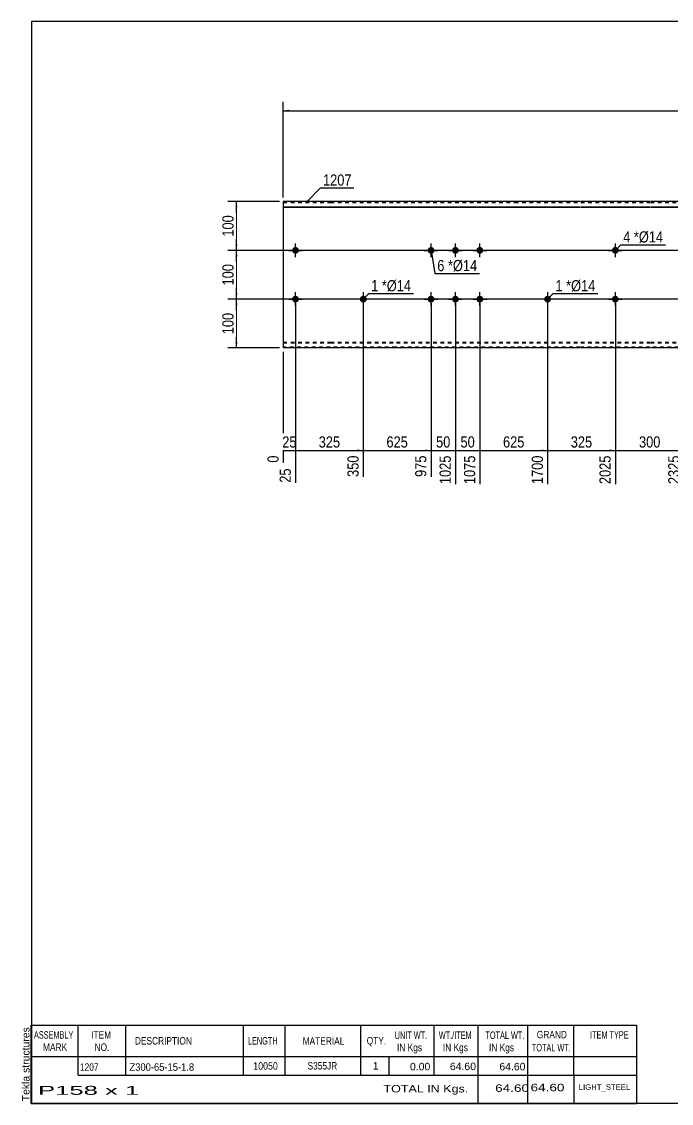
# Model space of a CAD drawing. Header units: millimetres. Extents: x -67 to 336, y -212 to 65.
# Drawn here: x -67 to 99.3, y -212.2 to 64.8 of the extents above; entities that cross this region are included whole.
import ezdxf

# ---------------------------------------------------------------- set-up
doc = ezdxf.new("R2010")
doc.units = ezdxf.units.MM
doc.linetypes.add('DXK_LINE_DOT1', pattern=[1.8814, 0.9407, -0.9407])
doc.styles.add('Arial', font='ARIAL.TTF', dxfattribs={"height": 0.2})
doc.styles.add('Arial Narrow', font='ARIALN.TTF', dxfattribs={"height": 0.2})

# ---------------------------------------------------------------- blocks, each defined once
blk = doc.blocks.new('Unknown-628700736-1200')
at = {"color": 5, "linetype": 'Continuous'}
for p, q in [((335.51, 64.82), (-64.49, 64.82)), ((-64.49, 64.82), (-64.49, -212.18)), ((335.51, -212.18), (335.51, 64.82)), ((-64.49, -212.18), (335.51, -212.18))]:
    blk.add_line(p, q, dxfattribs=at)
at = {"color": 174, "linetype": 'Continuous', "style": 'Arial'}
blk.add_text('Tekla structures', height=1.9102, rotation=90, dxfattribs=at).set_placement((-64.99, -211.68))
blk = doc.blocks.new('Bolt-628700736-1261 - 1220')
at = {"linetype": 'Continuous'}
blk.add_hatch(color=3, dxfattribs=at).paths.add_polyline_path([(68.54, -6.25, -1), (66.79, -6.25, -1)])
at = {"color": 3, "linetype": 'Continuous'}
for p, q in [((67.66, -4.5), (67.66, -8)), ((69.41, -6.25), (65.91, -6.25))]:
    blk.add_line(p, q, dxfattribs=at)
blk = doc.blocks.new('Bolt-628700736-1266 - 1220')
at = {"linetype": 'Continuous'}
blk.add_hatch(color=3, dxfattribs=at).paths.add_polyline_path([(21.35, -6.25, -1), (19.6, -6.25, -1)])
at = {"color": 3, "linetype": 'Continuous'}
for p, q in [((20.47, -4.5), (20.47, -8)), ((22.22, -6.25), (18.72, -6.25))]:
    blk.add_line(p, q, dxfattribs=at)
blk = doc.blocks.new('Part-628700736-1363 - 1220')
at = {"color": 2, "linetype": 'Continuous'}
for p, q in [((12, 18.75), (0, 18.75)), ((0, 18.75), (0, -18.75)), ((0, 17.42), (12, 17.42)), ((0, 17.27), (12, 17.27)), ((28.85, 18.75), (12.1, 18.75)), ((12.1, 17.42), (28.85, 17.42)), ((12.1, 17.27), (28.85, 17.27)), ((59.19, 18.75), (28.95, 18.75)), ((28.95, 17.42), (59.19, 17.42)), ((28.95, 17.27), (59.19, 17.27)), ((76.04, 18.75), (59.29, 18.75)), ((59.29, 17.42), (76.04, 17.42)), ((59.29, 17.27), (76.04, 17.27)), ((93.88, 18.75), (76.14, 18.75)), ((76.14, 17.42), (93.88, 17.42)), ((76.14, 17.27), (93.88, 17.27)), ((123.73, 18.75), (93.98, 18.75)), ((93.98, 17.42), (123.73, 17.42)), ((93.98, 17.27), (123.73, 17.27)), ((153.58, 18.75), (123.83, 18.75)), ((123.83, 17.42), (153.58, 17.42)), ((123.83, 17.27), (153.58, 17.27)), ((170.43, 18.75), (153.68, 18.75)), ((153.68, 17.42), (170.43, 17.42)), ((153.68, 17.27), (170.43, 17.27)), ((200.28, 18.75), (170.53, 18.75)), ((170.53, 17.42), (200.28, 17.42)), ((170.53, 17.27), (200.28, 17.27)), ((230.13, 18.75), (200.38, 18.75)), ((200.38, 17.42), (230.13, 17.42)), ((200.38, 17.27), (230.13, 17.27)), ((259.98, 18.75), (230.23, 18.75)), ((230.23, 17.42), (259.98, 17.42)), ((230.23, 17.27), (259.98, 17.27)), ((277.82, 18.75), (260.08, 18.75)), ((260.08, 17.42), (277.82, 17.42)), ((260.08, 17.27), (277.82, 17.27)), ((308.17, 18.75), (277.92, 18.75)), ((277.92, 17.42), (308.17, 17.42)), ((277.92, 17.27), (308.17, 17.27)), ((320.26, 18.75), (308.27, 18.75)), ((308.27, 17.42), (320.26, 17.42)), ((308.27, 17.27), (320.26, 17.27)), ((320.26, -18.75), (320.26, 18.75)), ((12, -18.75), (0, -18.75)), ((28.85, -18.75), (12.1, -18.75)), ((59.19, -18.75), (28.95, -18.75)), ((76.04, -18.75), (59.29, -18.75)), ((93.88, -18.75), (76.14, -18.75)), ((123.73, -18.75), (93.98, -18.75)), ((153.58, -18.75), (123.83, -18.75)), ((170.43, -18.75), (153.68, -18.75)), ((200.28, -18.75), (170.53, -18.75)), ((230.13, -18.75), (200.38, -18.75)), ((259.98, -18.75), (230.23, -18.75)), ((277.82, -18.75), (260.08, -18.75)), ((308.17, -18.75), (277.92, -18.75)), ((320.26, -18.75), (308.27, -18.75))]:
    blk.add_line(p, q, dxfattribs=at)
at = {"color": 7, "linetype": 'DXK_LINE_DOT1'}
for p, q in [((0, 18.53), (12, 18.53)), ((12.1, 18.53), (28.85, 18.53)), ((28.95, 18.53), (59.19, 18.53)), ((59.29, 18.53), (76.04, 18.53)), ((76.14, 18.53), (93.88, 18.53)), ((93.98, 18.53), (123.73, 18.53)), ((123.83, 18.53), (153.58, 18.53)), ((153.68, 18.53), (170.43, 18.53)), ((170.53, 18.53), (200.28, 18.53)), ((200.38, 18.53), (230.13, 18.53)), ((230.23, 18.53), (259.98, 18.53)), ((260.08, 18.53), (277.82, 18.53)), ((277.92, 18.53), (308.17, 18.53)), ((308.27, 18.53), (320.26, 18.53)), ((0, -17.27), (12, -17.27)), ((0, -17.42), (12, -17.42)), ((12, -18.53), (0, -18.53)), ((12.1, -17.27), (28.85, -17.27)), ((12.1, -17.42), (28.85, -17.42)), ((28.85, -18.53), (12.1, -18.53)), ((28.95, -17.27), (59.19, -17.27)), ((28.95, -17.42), (59.19, -17.42)), ((59.19, -18.53), (28.95, -18.53)), ((59.29, -17.27), (76.04, -17.27)), ((59.29, -17.42), (76.04, -17.42)), ((76.04, -18.53), (59.29, -18.53)), ((76.14, -17.27), (93.88, -17.27)), ((76.14, -17.42), (93.88, -17.42)), ((93.88, -18.53), (76.14, -18.53)), ((93.98, -17.27), (123.73, -17.27)), ((93.98, -17.42), (123.73, -17.42)), ((123.73, -18.53), (93.98, -18.53)), ((123.83, -17.27), (153.58, -17.27)), ((123.83, -17.42), (153.58, -17.42)), ((153.58, -18.53), (123.83, -18.53)), ((153.68, -17.27), (170.43, -17.27)), ((153.68, -17.42), (170.43, -17.42)), ((170.43, -18.53), (153.68, -18.53)), ((170.53, -17.27), (200.28, -17.27)), ((170.53, -17.42), (200.28, -17.42)), ((200.28, -18.53), (170.53, -18.53)), ((200.38, -17.27), (230.13, -17.27)), ((200.38, -17.42), (230.13, -17.42)), ((230.13, -18.53), (200.38, -18.53)), ((230.23, -17.27), (259.98, -17.27)), ((230.23, -17.42), (259.98, -17.42)), ((259.98, -18.53), (230.23, -18.53)), ((260.08, -17.27), (277.82, -17.27)), ((260.08, -17.42), (277.82, -17.42)), ((277.82, -18.53), (260.08, -18.53)), ((277.92, -17.27), (308.17, -17.27)), ((277.92, -17.42), (308.17, -17.42)), ((308.17, -18.53), (277.92, -18.53)), ((308.27, -17.27), (320.26, -17.27)), ((308.27, -17.42), (320.26, -17.42)), ((320.26, -18.53), (308.27, -18.53))]:
    blk.add_line(p, q, dxfattribs=at)
blk = doc.blocks.new('Bolt-628700736-1299 - 1220')
at = {"linetype": 'Continuous'}
for points in [[(2.25, -6.25, -1), (4, -6.25, -1)], [(84.13, -6.25, -1), (85.88, -6.25, -1)]]:
    blk.add_hatch(color=3, dxfattribs=at).paths.add_polyline_path(points)
at = {"color": 3, "linetype": 'Continuous'}
for p, q in [((3.12, -8), (3.12, -4.5)), ((85.01, -8), (85.01, -4.5)), ((1.38, -6.25), (4.88, -6.25)), ((83.26, -6.25), (86.76, -6.25))]:
    blk.add_line(p, q, dxfattribs=at)
blk = doc.blocks.new('Bolt-628700736-1327 - 1220')
at = {"linetype": 'Continuous'}
for points in [[(36.94, 6.25, -1), (38.69, 6.25, -1)], [(43.19, 6.25, -1), (44.94, 6.25, -1)], [(49.44, 6.25, -1), (51.19, 6.25, -1)], [(36.94, -6.25, -1), (38.69, -6.25, -1)], [(43.19, -6.25, -1), (44.94, -6.25, -1)], [(49.44, -6.25, -1), (51.19, -6.25, -1)]]:
    blk.add_hatch(color=3, dxfattribs=at).paths.add_polyline_path(points)
at = {"color": 3, "linetype": 'Continuous'}
for p, q in [((36.07, 6.25), (39.57, 6.25)), ((37.82, 4.5), (37.82, 8)), ((42.32, 6.25), (45.82, 6.25)), ((44.07, 4.5), (44.07, 8)), ((48.57, 6.25), (52.07, 6.25)), ((50.32, 4.5), (50.32, 8)), ((37.82, -8), (37.82, -4.5)), ((44.07, -8), (44.07, -4.5)), ((50.32, -8), (50.32, -4.5)), ((36.07, -6.25), (39.57, -6.25)), ((42.32, -6.25), (45.82, -6.25)), ((48.57, -6.25), (52.07, -6.25))]:
    blk.add_line(p, q, dxfattribs=at)
blk = doc.blocks.new('Bolt-628700736-1332 - 1220')
at = {"linetype": 'Continuous'}
for points in [[(2.25, 6.25, -1), (4, 6.25, -1)], [(84.13, 6.25, -1), (85.88, 6.25, -1)]]:
    blk.add_hatch(color=3, dxfattribs=at).paths.add_polyline_path(points)
at = {"color": 3, "linetype": 'Continuous'}
for p, q in [((1.38, 6.25), (4.88, 6.25)), ((3.12, 4.5), (3.12, 8)), ((83.26, 6.25), (86.76, 6.25)), ((85.01, 4.5), (85.01, 8))]:
    blk.add_line(p, q, dxfattribs=at)
blk = doc.blocks.new('StraightDimension-628700736-2268 - 1220')
at = {"linetype": 'Continuous'}
blk.add_hatch(color=7, dxfattribs=at).paths.add_polyline_path([(42.57, -44.75), (44.07, -45), (42.57, -45.25)])
at = {"color": 7, "linetype": 'Continuous'}
for p, q in [((37.82, -7.25), (37.82, -51.78)), ((44.07, -7.25), (44.07, -53.61)), ((37.82, -45), (44.07, -45))]:
    blk.add_line(p, q, dxfattribs=at)
at = {"color": 0}
blk.add_wipeout([(43.37, -44.85), (43.37, -40.65), (38.51, -40.65), (38.51, -44.85)], dxfattribs=at)
at = {"color": 3, "style": 'Arial Narrow'}
blk.add_text('50', height=2.863, dxfattribs=at).set_placement((39.11, -44.25))
at = {"color": 0, "linetype": 'Continuous'}
blk.add_wipeout([(43.47, -45.7), (39.27, -45.7), (39.27, -54.21), (43.47, -54.21)], dxfattribs=at)
at = {"color": 3, "linetype": 'Continuous', "style": 'Arial Narrow'}
blk.add_text('1025', height=2.863, rotation=90.0002, dxfattribs=at).set_placement((42.87, -53.61))
blk = doc.blocks.new('StraightDimension-628700736-1396 - 1220')
at = {"linetype": 'Continuous'}
for points in [[(-12.25, -7.75), (-12, -6.25), (-11.75, -7.75)], [(-11.75, -17.25), (-12, -18.75), (-12.25, -17.25)]]:
    blk.add_hatch(color=7, dxfattribs=at).paths.add_polyline_path(points)
at = {"color": 7, "linetype": 'Continuous'}
for p, q in [((267.95, -6.25), (-14.25, -6.25)), ((-12, -18.75), (-12, -6.25)), ((-1, -18.75), (-14.25, -18.75))]:
    blk.add_line(p, q, dxfattribs=at)
at = {"color": 0}
blk.add_wipeout([(-12.15, -9.16), (-16.35, -9.16), (-16.35, -15.84), (-12.15, -15.84)], dxfattribs=at)
at = {"color": 3, "style": 'Arial Narrow'}
blk.add_text('100', height=2.863, rotation=90.0002, dxfattribs=at).set_placement((-12.75, -15.24))
blk = doc.blocks.new('StraightDimension-628700736-2266 - 1220')
at = {"linetype": 'Continuous'}
blk.add_hatch(color=7, dxfattribs=at).paths.add_polyline_path([(66.16, -44.75), (67.66, -45), (66.16, -45.25)])
at = {"color": 7, "linetype": 'Continuous'}
for p, q in [((50.32, -7.25), (50.32, -53.61)), ((67.66, -7.25), (67.66, -53.61)), ((50.32, -45), (67.66, -45))]:
    blk.add_line(p, q, dxfattribs=at)
at = {"color": 0}
blk.add_wipeout([(62.33, -44.85), (62.33, -40.65), (55.65, -40.65), (55.65, -44.85)], dxfattribs=at)
at = {"color": 3, "style": 'Arial Narrow'}
blk.add_text('625', height=2.863, dxfattribs=at).set_placement((56.25, -44.25))
at = {"color": 0, "linetype": 'Continuous'}
blk.add_wipeout([(67.06, -45.7), (62.86, -45.7), (62.86, -54.21), (67.06, -54.21)], dxfattribs=at)
at = {"color": 3, "linetype": 'Continuous', "style": 'Arial Narrow'}
blk.add_text('1700', height=2.863, rotation=90.0002, dxfattribs=at).set_placement((66.46, -53.61))
blk = doc.blocks.new('StraightDimension-628700736-1412 - 1220')
at = {"linetype": 'Continuous'}
for points in [[(-12.25, 4.75), (-12, 6.25), (-11.75, 4.75)], [(-11.75, -4.75), (-12, -6.25), (-12.25, -4.75)]]:
    blk.add_hatch(color=7, dxfattribs=at).paths.add_polyline_path(points)
at = {"color": 7, "linetype": 'Continuous'}
for p, q in [((267.95, 6.25), (-14.25, 6.25)), ((-12, -6.25), (-12, 6.25)), ((267.95, -6.25), (-14.25, -6.25))]:
    blk.add_line(p, q, dxfattribs=at)
at = {"color": 0}
blk.add_wipeout([(-12.15, 3.34), (-16.35, 3.34), (-16.35, -3.34), (-12.15, -3.34)], dxfattribs=at)
at = {"color": 3, "style": 'Arial Narrow'}
blk.add_text('100', height=2.863, rotation=90.0002, dxfattribs=at).set_placement((-12.75, -2.74))
blk = doc.blocks.new('StraightDimension-628700736-2264 - 1220')
at = {"linetype": 'Continuous'}
blk.add_hatch(color=7, dxfattribs=at).paths.add_polyline_path([(101.11, -44.75), (102.61, -45), (101.11, -45.25)])
at = {"color": 7, "linetype": 'Continuous'}
for p, q in [((85.01, -7.25), (85.01, -53.61)), ((102.61, -7.25), (102.61, -53.61)), ((85.01, -45), (102.61, -45))]:
    blk.add_line(p, q, dxfattribs=at)
at = {"color": 0}
blk.add_wipeout([(97.15, -44.85), (97.15, -40.65), (90.47, -40.65), (90.47, -44.85)], dxfattribs=at)
at = {"color": 3, "style": 'Arial Narrow'}
blk.add_text('300', height=2.863, dxfattribs=at).set_placement((91.07, -44.25))
at = {"color": 0, "linetype": 'Continuous'}
blk.add_wipeout([(102.01, -45.7), (97.81, -45.7), (97.81, -54.21), (102.01, -54.21)], dxfattribs=at)
at = {"color": 3, "linetype": 'Continuous', "style": 'Arial Narrow'}
blk.add_text('2325', height=2.863, rotation=90.0002, dxfattribs=at).set_placement((101.41, -53.61))
blk = doc.blocks.new('StraightDimension-628700736-1380 - 1220')
at = {"linetype": 'Continuous'}
for points in [[(1.5, 41.75), (0, 42), (1.5, 42.25)], [(318.76, 42.25), (320.26, 42), (318.76, 41.75)]]:
    blk.add_hatch(color=7, dxfattribs=at).paths.add_polyline_path(points)
at = {"color": 7, "linetype": 'Continuous'}
for p, q in [((0, 19.75), (0, 44.25)), ((0, 42), (320.26, 42)), ((320.26, 19.75), (320.26, 44.25))]:
    blk.add_line(p, q, dxfattribs=at)
at = {"color": 0}
blk.add_wipeout([(165.3, 42.15), (165.3, 46.35), (154.96, 46.35), (154.96, 42.15)], dxfattribs=at)
at = {"color": 3, "style": 'Arial Narrow'}
blk.add_text('10050', height=2.863, dxfattribs=at).set_placement((155.56, 42.75))
blk = doc.blocks.new('StraightDimension-628700736-2271 - 1220')
at = {"linetype": 'Continuous'}
blk.add_hatch(color=7, dxfattribs=at).paths.add_polyline_path([(1.62, -44.75), (3.12, -45), (1.62, -45.25)])
at = {"color": 7, "linetype": 'Continuous'}
for p, q in [((3.12, -7.25), (3.12, -53.26)), ((0, -19.75), (0, -48.13)), ((0, -45), (3.12, -45))]:
    blk.add_line(p, q, dxfattribs=at)
at = {"color": 0}
blk.add_wipeout([(3.99, -44.85), (3.99, -40.65), (-0.87, -40.65), (-0.87, -44.85)], dxfattribs=at)
at = {"color": 0, "linetype": 'Continuous'}
blk.add_wipeout([(2.52, -49), (-1.68, -49), (-1.68, -53.86), (2.52, -53.86)], dxfattribs=at)
at = {"color": 3, "style": 'Arial Narrow'}
blk.add_text('25', height=2.863, dxfattribs=at).set_placement((-0.27, -44.25))
at = {"color": 0, "linetype": 'Continuous'}
blk.add_wipeout([(-0.6, -45.7), (-4.8, -45.7), (-4.8, -48.73), (-0.6, -48.73)], dxfattribs=at)
at = {"color": 3, "linetype": 'Continuous', "style": 'Arial Narrow'}
for s, height, p in [('0', 2.86, (-1.2, -48.13)), ('25', 2.863, (1.92, -53.26))]:
    blk.add_text(s, height=height, rotation=90.0002, dxfattribs=at).set_placement(p)
blk = doc.blocks.new('StraightDimension-628700736-1428 - 1220')
at = {"linetype": 'Continuous'}
for points in [[(-12.25, 17.25), (-12, 18.75), (-11.75, 17.25)], [(-11.75, 7.75), (-12, 6.25), (-12.25, 7.75)]]:
    blk.add_hatch(color=7, dxfattribs=at).paths.add_polyline_path(points)
at = {"color": 7, "linetype": 'Continuous'}
for p, q in [((-1, 18.75), (-14.25, 18.75)), ((-12, 6.25), (-12, 18.75)), ((267.95, 6.25), (-14.25, 6.25))]:
    blk.add_line(p, q, dxfattribs=at)
at = {"color": 0}
blk.add_wipeout([(-12.15, 15.84), (-16.35, 15.84), (-16.35, 9.16), (-12.15, 9.16)], dxfattribs=at)
at = {"color": 3, "style": 'Arial Narrow'}
blk.add_text('100', height=2.863, rotation=90.0002, dxfattribs=at).set_placement((-12.75, 9.76))
blk = doc.blocks.new('StraightDimension-628700736-2265 - 1220')
at = {"linetype": 'Continuous'}
blk.add_hatch(color=7, dxfattribs=at).paths.add_polyline_path([(83.51, -44.75), (85.01, -45), (83.51, -45.25)])
at = {"color": 7, "linetype": 'Continuous'}
for p, q in [((67.66, -7.25), (67.66, -53.61)), ((85.01, -7.25), (85.01, -53.61)), ((67.66, -45), (85.01, -45))]:
    blk.add_line(p, q, dxfattribs=at)
at = {"color": 0}
blk.add_wipeout([(79.68, -44.85), (79.68, -40.65), (72.99, -40.65), (72.99, -44.85)], dxfattribs=at)
at = {"color": 3, "style": 'Arial Narrow'}
blk.add_text('325', height=2.863, dxfattribs=at).set_placement((73.59, -44.25))
at = {"color": 0, "linetype": 'Continuous'}
blk.add_wipeout([(84.41, -45.7), (80.21, -45.7), (80.21, -54.21), (84.41, -54.21)], dxfattribs=at)
at = {"color": 3, "linetype": 'Continuous', "style": 'Arial Narrow'}
blk.add_text('2025', height=2.863, rotation=90.0002, dxfattribs=at).set_placement((83.81, -53.61))
blk = doc.blocks.new('StraightDimension-628700736-2267 - 1220')
at = {"linetype": 'Continuous'}
blk.add_hatch(color=7, dxfattribs=at).paths.add_polyline_path([(48.82, -44.75), (50.32, -45), (48.82, -45.25)])
at = {"color": 7, "linetype": 'Continuous'}
for p, q in [((44.07, -7.25), (44.07, -53.61)), ((50.32, -7.25), (50.32, -53.61)), ((44.07, -45), (50.32, -45))]:
    blk.add_line(p, q, dxfattribs=at)
at = {"color": 0}
blk.add_wipeout([(49.62, -44.85), (49.62, -40.65), (44.76, -40.65), (44.76, -44.85)], dxfattribs=at)
at = {"color": 3, "style": 'Arial Narrow'}
blk.add_text('50', height=2.863, dxfattribs=at).set_placement((45.36, -44.25))
at = {"color": 0, "linetype": 'Continuous'}
blk.add_wipeout([(49.72, -45.7), (45.52, -45.7), (45.52, -54.21), (49.72, -54.21)], dxfattribs=at)
at = {"color": 3, "linetype": 'Continuous', "style": 'Arial Narrow'}
blk.add_text('1075', height=2.863, rotation=90.0002, dxfattribs=at).set_placement((49.12, -53.61))
blk = doc.blocks.new('StraightDimension-628700736-2269 - 1220')
at = {"linetype": 'Continuous'}
blk.add_hatch(color=7, dxfattribs=at).paths.add_polyline_path([(36.32, -44.75), (37.82, -45), (36.32, -45.25)])
at = {"color": 7, "linetype": 'Continuous'}
for p, q in [((20.47, -7.25), (20.47, -51.78)), ((37.82, -7.25), (37.82, -51.78)), ((20.47, -45), (37.82, -45))]:
    blk.add_line(p, q, dxfattribs=at)
at = {"color": 0}
blk.add_wipeout([(32.49, -44.85), (32.49, -40.65), (25.8, -40.65), (25.8, -44.85)], dxfattribs=at)
at = {"color": 3, "style": 'Arial Narrow'}
blk.add_text('625', height=2.863, dxfattribs=at).set_placement((26.4, -44.25))
at = {"color": 0, "linetype": 'Continuous'}
blk.add_wipeout([(37.22, -45.7), (33.02, -45.7), (33.02, -52.38), (37.22, -52.38)], dxfattribs=at)
at = {"color": 3, "linetype": 'Continuous', "style": 'Arial Narrow'}
blk.add_text('975', height=2.863, rotation=90.0002, dxfattribs=at).set_placement((36.62, -51.78))
blk = doc.blocks.new('StraightDimension-628700736-2270 - 1220')
at = {"linetype": 'Continuous'}
blk.add_hatch(color=7, dxfattribs=at).paths.add_polyline_path([(18.97, -44.75), (20.47, -45), (18.97, -45.25)])
at = {"color": 7, "linetype": 'Continuous'}
for p, q in [((3.12, -7.25), (3.12, -53.26)), ((20.47, -7.25), (20.47, -51.78)), ((3.12, -45), (20.47, -45))]:
    blk.add_line(p, q, dxfattribs=at)
at = {"color": 0}
blk.add_wipeout([(15.14, -44.85), (15.14, -40.65), (8.46, -40.65), (8.46, -44.85)], dxfattribs=at)
at = {"color": 3, "style": 'Arial Narrow'}
blk.add_text('325', height=2.863, dxfattribs=at).set_placement((9.06, -44.25))
at = {"color": 0, "linetype": 'Continuous'}
blk.add_wipeout([(19.87, -45.7), (15.67, -45.7), (15.67, -52.38), (19.87, -52.38)], dxfattribs=at)
at = {"color": 3, "linetype": 'Continuous', "style": 'Arial Narrow'}
blk.add_text('350', height=2.863, rotation=90.0002, dxfattribs=at).set_placement((19.27, -51.78))
blk = doc.blocks.new('CBS_BOM-628700736-2550')
at = {"color": 7, "linetype": 'Continuous'}
for p, q in [((-64.52, -200.21), (-64.52, -192.21)), ((-64.52, -192.21), (90.4, -192.21)), ((-52.52, -200.21), (-52.52, -192.21)), ((-40.33, -200.21), (-40.33, -192.21)), ((-10.16, -200.21), (-10.16, -192.21)), ((0.51, -200.21), (0.51, -192.21)), ((19.83, -200.21), (19.83, -192.21)), ((38.63, -200.21), (38.63, -192.21)), ((49.85, -200.21), (49.85, -192.21)), ((62.63, -200.21), (62.63, -192.21)), ((74.38, -200.21), (74.38, -192.21)), ((90.4, -192.22), (90.4, -200.2)), ((-64.52, -200.21), (90.4, -200.21)), ((-64.52, -205.01), (-64.52, -200.21)), ((-52.52, -205.01), (-52.52, -200.21)), ((-40.33, -205.01), (-40.33, -200.21)), ((-10.16, -205.01), (-10.16, -200.21)), ((0.51, -205.01), (0.51, -200.21)), ((19.83, -205.01), (19.83, -200.21)), ((27.1, -205.01), (27.1, -200.21)), ((38.63, -205.01), (38.63, -200.21)), ((49.85, -205.01), (49.85, -200.21)), ((62.63, -205.01), (62.63, -200.21)), ((74.4, -205.01), (74.4, -200.21)), ((90.4, -200.21), (90.4, -205.01)), ((-64.52, -212.21), (-64.52, -205.03)), ((-52.52, -205.01), (90.4, -205.01)), ((49.85, -212.21), (49.85, -205.03)), ((62.63, -212.21), (62.63, -205.03)), ((74.44, -212.21), (74.44, -205.03)), ((90.4, -205.01), (90.4, -212.21)), ((-64.52, -212.21), (90.4, -212.21))]:
    blk.add_line(p, q, dxfattribs=at)
at = {"color": 3, "linetype": 'Continuous', "style": 'Arial'}
for s, height, width, p in [('ASSEMBLY', 1.91, 0.7, (-63.84, -195.63)), ('ITEM', 1.91, 0.8, (-49.19, -195.63)), ('UNIT WT.', 1.91, 0.7, (28.52, -195.71)), ('WT./ITEM', 1.91, 0.7, (39.81, -195.71)), ('TOTAL WT.', 1.91, 0.7, (51.75, -195.71)), ('GRAND', 1.91, 0.8, (64.9, -195.55)), ('ITEM TYPE', 1.91, 0.7, (78.54, -195.63)), ('DESCRIPTION', 1.9102, 0.8, (-38, -197.14)), ('LENGTH', 1.91, 0.7, (-9.06, -197.14)), ('MATERIAL', 1.91, 0.8, (4.96, -197.19)), ('QTY.', 1.91, 0.8, (21.35, -197.11)), ('MARK', 1.91, 0.8, (-61.52, -198.77)), ('NO.', 1.91, 0.8, (-48.33, -198.77)), ('IN Kgs', 1.91, 0.8, (29.1, -198.85)), ('IN Kgs', 1.91, 0.8, (40.85, -198.85)), ('IN Kgs', 1.91, 0.8, (52.65, -198.85)), ('TOTAL WT.', 1.91, 0.7, (63.64, -198.89))]:
    blk.add_text(s, height=height, dxfattribs=dict(at, width=width)).set_placement(p)
at = {"color": 7, "linetype": 'Continuous', "style": 'Arial'}
for s, height, width, p in [('1207', 1.91, 0.8, (-52.06, -203.86)), ('Z300-65-15-1.8', 1.9102, 0.9, (-39.39, -203.86)), ('10050', 1.91, 0.85, (-7.71, -203.58)), ('S355JR', 1.91, 0.8, (6.2, -203.54))]:
    blk.add_text(s, height=height, dxfattribs=dict(at, width=width)).set_placement(p)
for s, p in [('1', (22.92, -203.54)), ('0.00', (32.43, -203.74)), ('64.60', (42.65, -203.7)), ('64.60', (55.32, -203.74))]:
    blk.add_text(s, height=1.91, dxfattribs=at).set_placement(p)
at = {"color": 6, "linetype": 'Continuous', "style": 'Arial'}
for s, height, width, p in [('P158 x 1', 2.292, 2.05, (-62.8, -210.02)), ('TOTAL IN Kgs.', 1.9102, 1.2, (25.64, -209.41)), ('64.60', 1.91, 1.3, (54.23, -209.26)), ('64.60', 1.91, 1.3, (63.3, -209.1))]:
    blk.add_text(s, height=height, dxfattribs=dict(at, width=width)).set_placement(p)
blk.add_text('LIGHT_STEEL', height=1.4135, dxfattribs=at).set_placement((75.65, -208.75))
blk = doc.blocks.new('Mark-628700736-1256 - 1220')
at = {"color": 0}
blk.add_wipeout([(71.51, -4.24), (71.51, -1.24), (69.68, -1.24), (69.68, -4.24)], dxfattribs=at)
blk.add_wipeout([(71.51, -4.24), (71.51, -1.24), (69.68, -1.24), (69.68, -4.24)], dxfattribs=at)
at = {"color": 7, "linetype": 'Continuous'}
blk.add_line((67.66, -6.25), (69.08, -4.84), dxfattribs=at)
at = {"color": 0}
blk.add_wipeout([(73.68, -4.24), (73.68, -1.24), (72.41, -1.24), (72.41, -4.24)], dxfattribs=at)
blk.add_wipeout([(73.68, -4.24), (73.68, -1.24), (72.41, -1.24), (72.41, -4.24)], dxfattribs=at)
at = {"color": 3, "style": 'Arial Narrow'}
blk.add_text('1', height=2.86, dxfattribs=at).set_placement((69.68, -4.24))
at = {"color": 0}
blk.add_wipeout([(79.9, -4.24), (79.9, -1.24), (73.68, -1.24), (73.68, -4.24)], dxfattribs=at)
blk.add_wipeout([(79.9, -4.24), (79.9, -1.24), (73.68, -1.24), (73.68, -4.24)], dxfattribs=at)
at = {"color": 7, "linetype": 'Continuous'}
blk.add_line((69.08, -4.84), (80.5, -4.84), dxfattribs=at)
at = {"color": 3, "style": 'Arial Narrow'}
for s, height, p in [('*', 2.86, (72.41, -4.24)), ('Ø14', 2.863, (73.68, -4.24))]:
    blk.add_text(s, height=height, dxfattribs=at).set_placement(p)
blk = doc.blocks.new('Mark-628700736-1262 - 1220')
at = {"color": 0}
blk.add_wipeout([(24.31, -4.24), (24.31, -1.24), (22.49, -1.24), (22.49, -4.24)], dxfattribs=at)
blk.add_wipeout([(24.31, -4.24), (24.31, -1.24), (22.49, -1.24), (22.49, -4.24)], dxfattribs=at)
at = {"color": 7, "linetype": 'Continuous'}
blk.add_line((20.47, -6.25), (21.89, -4.84), dxfattribs=at)
at = {"color": 0}
blk.add_wipeout([(26.49, -4.24), (26.49, -1.24), (25.21, -1.24), (25.21, -4.24)], dxfattribs=at)
blk.add_wipeout([(26.49, -4.24), (26.49, -1.24), (25.21, -1.24), (25.21, -4.24)], dxfattribs=at)
at = {"color": 3, "style": 'Arial Narrow'}
blk.add_text('1', height=2.86, dxfattribs=at).set_placement((22.49, -4.24))
at = {"color": 0}
blk.add_wipeout([(32.7, -4.24), (32.7, -1.24), (26.49, -1.24), (26.49, -4.24)], dxfattribs=at)
blk.add_wipeout([(32.7, -4.24), (32.7, -1.24), (26.49, -1.24), (26.49, -4.24)], dxfattribs=at)
at = {"color": 7, "linetype": 'Continuous'}
blk.add_line((21.89, -4.84), (33.3, -4.84), dxfattribs=at)
at = {"color": 3, "style": 'Arial Narrow'}
for s, height, p in [('*', 2.86, (25.21, -4.24)), ('Ø14', 2.863, (26.49, -4.24))]:
    blk.add_text(s, height=height, dxfattribs=at).set_placement(p)
blk = doc.blocks.new('Mark-628700736-1323 - 1220')
at = {"color": 0}
blk.add_wipeout([(41.25, 0.92), (41.25, 3.92), (39.42, 3.92), (39.42, 0.92)], dxfattribs=at)
blk.add_wipeout([(41.25, 0.92), (41.25, 3.92), (39.42, 3.92), (39.42, 0.92)], dxfattribs=at)
at = {"color": 7, "linetype": 'Continuous'}
blk.add_line((37.82, 6.25), (38.82, 0.32), dxfattribs=at)
at = {"color": 0}
blk.add_wipeout([(43.42, 0.92), (43.42, 3.92), (42.15, 3.92), (42.15, 0.92)], dxfattribs=at)
blk.add_wipeout([(43.42, 0.92), (43.42, 3.92), (42.15, 3.92), (42.15, 0.92)], dxfattribs=at)
at = {"color": 3, "style": 'Arial Narrow'}
blk.add_text('6', height=2.86, dxfattribs=at).set_placement((39.42, 0.92))
at = {"color": 0}
blk.add_wipeout([(49.64, 0.92), (49.64, 3.92), (43.42, 3.92), (43.42, 0.92)], dxfattribs=at)
blk.add_wipeout([(49.64, 0.92), (49.64, 3.92), (43.42, 3.92), (43.42, 0.92)], dxfattribs=at)
at = {"color": 7, "linetype": 'Continuous'}
blk.add_line((38.82, 0.32), (50.24, 0.32), dxfattribs=at)
at = {"color": 3, "style": 'Arial Narrow'}
for s, height, p in [('*', 2.86, (42.15, 0.92)), ('Ø14', 2.863, (43.42, 0.92))]:
    blk.add_text(s, height=height, dxfattribs=at).set_placement(p)
blk = doc.blocks.new('Mark-628700736-1359 - 1220')
at = {"color": 0}
blk.add_wipeout([(17.48, 22.82), (17.48, 25.82), (10.16, 25.82), (10.16, 22.82)], dxfattribs=at)
blk.add_wipeout([(17.48, 22.82), (17.48, 25.82), (10.16, 25.82), (10.16, 22.82)], dxfattribs=at)
at = {"color": 7, "linetype": 'Continuous'}
for p, q in [((6.03, 18.69), (9.56, 22.22)), ((9.56, 22.22), (18.08, 22.22))]:
    blk.add_line(p, q, dxfattribs=at)
at = {"color": 3, "style": 'Arial Narrow'}
blk.add_text('1207', height=2.863, dxfattribs=at).set_placement((10.16, 22.82))
blk = doc.blocks.new('MarkSet-628700736-1625 - 1220')
at = {"color": 0}
blk.add_wipeout([(88.85, 8.26), (88.85, 11.26), (87.02, 11.26), (87.02, 8.26)], dxfattribs=at)
blk.add_wipeout([(88.85, 8.26), (88.85, 11.26), (87.02, 11.26), (87.02, 8.26)], dxfattribs=at)
at = {"color": 7, "linetype": 'Continuous'}
blk.add_line((85.01, 6.25), (86.42, 7.66), dxfattribs=at)
at = {"color": 0}
blk.add_wipeout([(91.03, 8.26), (91.03, 11.26), (89.75, 11.26), (89.75, 8.26)], dxfattribs=at)
blk.add_wipeout([(91.03, 8.26), (91.03, 11.26), (89.75, 11.26), (89.75, 8.26)], dxfattribs=at)
at = {"color": 3, "style": 'Arial Narrow'}
blk.add_text('4', height=2.86, dxfattribs=at).set_placement((87.02, 8.26))
at = {"color": 0}
blk.add_wipeout([(97.24, 8.26), (97.24, 11.26), (91.03, 11.26), (91.03, 8.26)], dxfattribs=at)
blk.add_wipeout([(97.24, 8.26), (97.24, 11.26), (91.03, 11.26), (91.03, 8.26)], dxfattribs=at)
at = {"color": 7, "linetype": 'Continuous'}
blk.add_line((86.42, 7.66), (97.84, 7.66), dxfattribs=at)
at = {"color": 3, "style": 'Arial Narrow'}
for s, height, p in [('*', 2.86, (89.75, 8.26)), ('Ø14', 2.863, (91.03, 8.26))]:
    blk.add_text(s, height=height, dxfattribs=at).set_placement(p)

msp = doc.modelspace()

# ---------------------------------------------------------------- block references
for name in ['Unknown-628700736-1200', 'Part-628700736-1363 - 1220', 'Bolt-628700736-1332 - 1220', 'Bolt-628700736-1327 - 1220', 'Bolt-628700736-1299 - 1220', 'Bolt-628700736-1266 - 1220', 'Bolt-628700736-1261 - 1220', 'CBS_BOM-628700736-2550']:
    msp.add_blockref(name, (0, 0))

# ---------------------------------------------------------------- next in the draw order: block references
for name in ['StraightDimension-628700736-1380 - 1220', 'StraightDimension-628700736-2268 - 1220']:
    msp.add_blockref(name, (0, 0))

# ---------------------------------------------------------------- next in the draw order: block references
msp.add_blockref('StraightDimension-628700736-1396 - 1220', (0, 0))

# ---------------------------------------------------------------- next in the draw order: block references
msp.add_blockref('StraightDimension-628700736-2266 - 1220', (0, 0))

# ---------------------------------------------------------------- next in the draw order: block references
msp.add_blockref('StraightDimension-628700736-1412 - 1220', (0, 0))

# ---------------------------------------------------------------- next in the draw order: block references
for name in ['StraightDimension-628700736-1428 - 1220', 'StraightDimension-628700736-2271 - 1220', 'StraightDimension-628700736-2269 - 1220', 'StraightDimension-628700736-2267 - 1220', 'StraightDimension-628700736-2264 - 1220']:
    msp.add_blockref(name, (0, 0))

# ---------------------------------------------------------------- next in the draw order: block references
for name in ['Mark-628700736-1359 - 1220', 'MarkSet-628700736-1625 - 1220', 'Mark-628700736-1323 - 1220', 'StraightDimension-628700736-2270 - 1220', 'StraightDimension-628700736-2265 - 1220']:
    msp.add_blockref(name, (0, 0))

# ---------------------------------------------------------------- next in the draw order: block references
for name in ['Mark-628700736-1262 - 1220', 'Mark-628700736-1256 - 1220']:
    msp.add_blockref(name, (0, 0))

doc.saveas('drawing.dxf')
